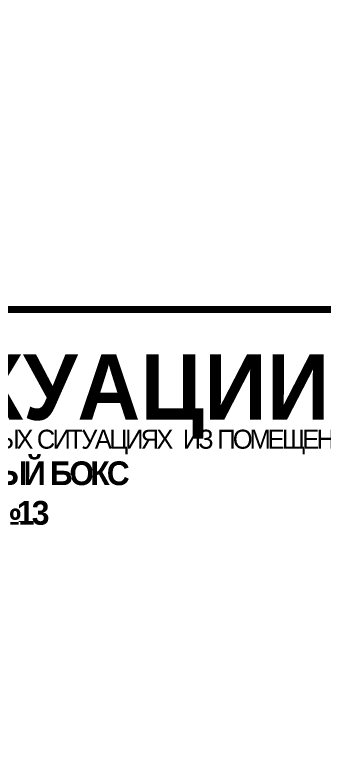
# Model space of a CAD drawing. Header units: millimetres. Extents: x 13810 to 67229, y 12374 to 21950.
# Drawn here: x 32724.6 to 32828.7, y 18934.2 to 19188.2 of the extents above; entities that cross this region are included whole.
import ezdxf

# ---------------------------------------------------------------- set-up
doc = ezdxf.new("R2010")
doc.units = ezdxf.units.MM
doc.styles.add('обычный', font='arial.ttf')

msp = doc.modelspace()

# ---------------------------------------------------------------- linework, layer by layer
at = {"color": 2, "lineweight": 100}
for points in [[(32397.3, 19484.03), (32997.3, 19484.03), (32997.3, 19089.03), (32397.3, 19089.03)], [(32397.3, 19089.03), (32997.3, 19089.03), (32997.3, 18694.03), (32397.3, 18694.03)]]:
    msp.add_lwpolyline(points, close=True, dxfattribs=at)

# ---------------------------------------------------------------- texts
at = {"lineweight": 0, "insert": (32553.43, 19073.82), "char_height": 22, "width": 493.8901, "attachment_point": 1, "style": 'обычный'}
msp.add_mtext('{\\fProxima Nova Rg|b1|i0|c204|p2;ПЛАН ЭВАКУАЦИИ}', dxfattribs=at)
at = {"color": 0, "lineweight": 0, "insert": (32704.45, 19043.08), "char_height": 8, "width": 449.2158, "attachment_point": 5, "style": 'обычный'}
msp.add_mtext('{\\fArial Black|b1|i0|c204|p34;\\H2x;\\T0.85;  \\fArial Narrow|b0|i0|c204|p34;\\H0.8x;\\W0.9;\\P\\fProxima Nova Rg|b0|i0|c204|p2;\\H0.5x;\\W1;\\C256;ПРИ ПОЖАРЕ  ИЛИ ДРУГИХ ЧРЕЗВЫЧАЙНЫХ СИТУАЦИЯХ  ИЗ ПОМЕЩЕНИЙ \\fProxima Nova Rg|b1|i0|c204|p2;\\H1.25x;\\PЦМТО: ГАРАЖНЫЙ БОКС\\PВОРОТА №13}', dxfattribs=at)

doc.saveas('drawing.dxf')
